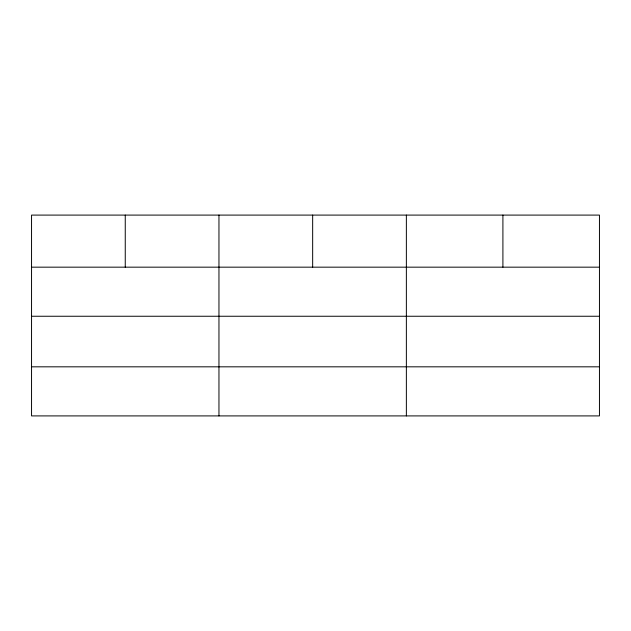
<?xml version="1.0" encoding="UTF-8"?>
<svg xmlns="http://www.w3.org/2000/svg" width="631" height="631" viewBox="0 0 631 631"><rect width="100%" height="100%" fill="white"/><g stroke="black" fill="none" stroke-linecap="round" stroke-linejoin="round"><path stroke-width="0.95" d="M599.45 316.249L599.45 215.092L31.55 215.092L31.55 415.908L599.45 415.908L599.45 316.249L31.55 316.249M31.55 267.165L599.45 267.165M31.55 366.824L599.45 366.824M502.907 215.092L502.907 267.165M406.364 215.092L406.364 415.908M312.66 215.092L312.66 267.165M218.957 215.092L218.957 415.908M125.254 215.092L125.254 267.165"/></g></svg>
